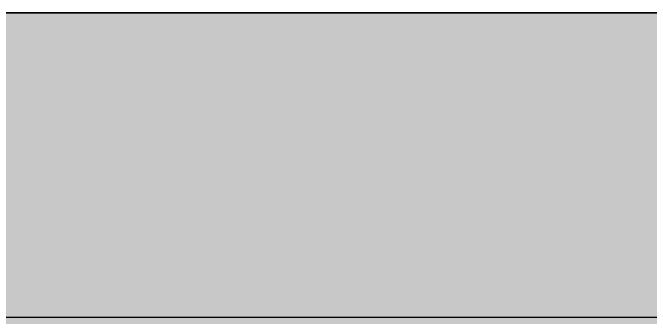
# Model space of a CAD drawing. Header units: centimetres. Extents: x 0.3 to 84.3, y 0.3 to 59.7.
# Drawn here: x 39.3044 to 39.3935, y 16.2171 to 16.2597 of the extents above; entities that cross this region are included whole.
import ezdxf

# ---------------------------------------------------------------- set-up
doc = ezdxf.new("R2010")
doc.units = ezdxf.units.CM
for name, pattern in [('AUSGEZOGEN', [0]), ('PHANTOM', [63.50000000000001, 31.75, -6.35, 6.35, -6.35, 6.35, -6.35]), ('PUNKT', [6.35, 0, -6.35]), ('VERDECKT', [9.524999999999999, 6.35, -3.175])]:
    doc.linetypes.add(name, pattern=pattern)
for name, color, linetype, lineweight in [('Bodenplatte', 7, 'AUSGEZOGEN', 35), ('Decke', 7, 'AUSGEZOGEN', 35), ('Fenster', 7, 'AUSGEZOGEN', 35), ('Wand Beton bewehrt', 7, 'AUSGEZOGEN', 35)]:
    doc.layers.add(name, color=color, linetype=linetype, lineweight=lineweight)

msp = doc.modelspace()

# ---------------------------------------------------------------- hatches: boundary and pattern name
at = {"layer": 'Bodenplatte', "linetype": 'AUSGEZOGEN', "lineweight": 25, "true_color": 0xe0ffe0}
msp.add_hatch(color=254, dxfattribs=at).paths.add_polyline_path([(32.2359992861748, 16.2597363417714), (32.2359992861748, 16.09973634534768), (63.43599858880054, 16.09973634534768), (63.43599858880054, 16.2597363417714)])

# ---------------------------------------------------------------- linework, layer by layer
at = {"layer": 'Bodenplatte', "color": 92, "linetype": 'VERDECKT', "lineweight": 35, "true_color": 0x00c600}
msp.add_line((63.43599858880054, 16.2597363417714), (32.2359992861748, 16.2597363417714), dxfattribs=at)
at = {"layer": 'Decke', "color": 92, "linetype": 'PHANTOM', "lineweight": 35, "true_color": 0x00c600}
msp.add_line((32.2359992861748, 16.2597363417714), (63.43599858880049, 16.2597363417714), dxfattribs=at)
at = {"layer": 'Fenster', "color": 7, "linetype": 'AUSGEZOGEN', "lineweight": 25}
msp.add_line((39.30159912890679, 16.21713680120302), (42.21640091905405, 16.21713610712232), dxfattribs=at)
at = {"layer": 'Wand Beton bewehrt', "color": 180, "linetype": 'PUNKT', "lineweight": 35}
msp.add_line((39.22599912993613, 16.25973634177108), (45.35599899291996, 16.25973634177108), dxfattribs=at)

doc.saveas('drawing.dxf')
